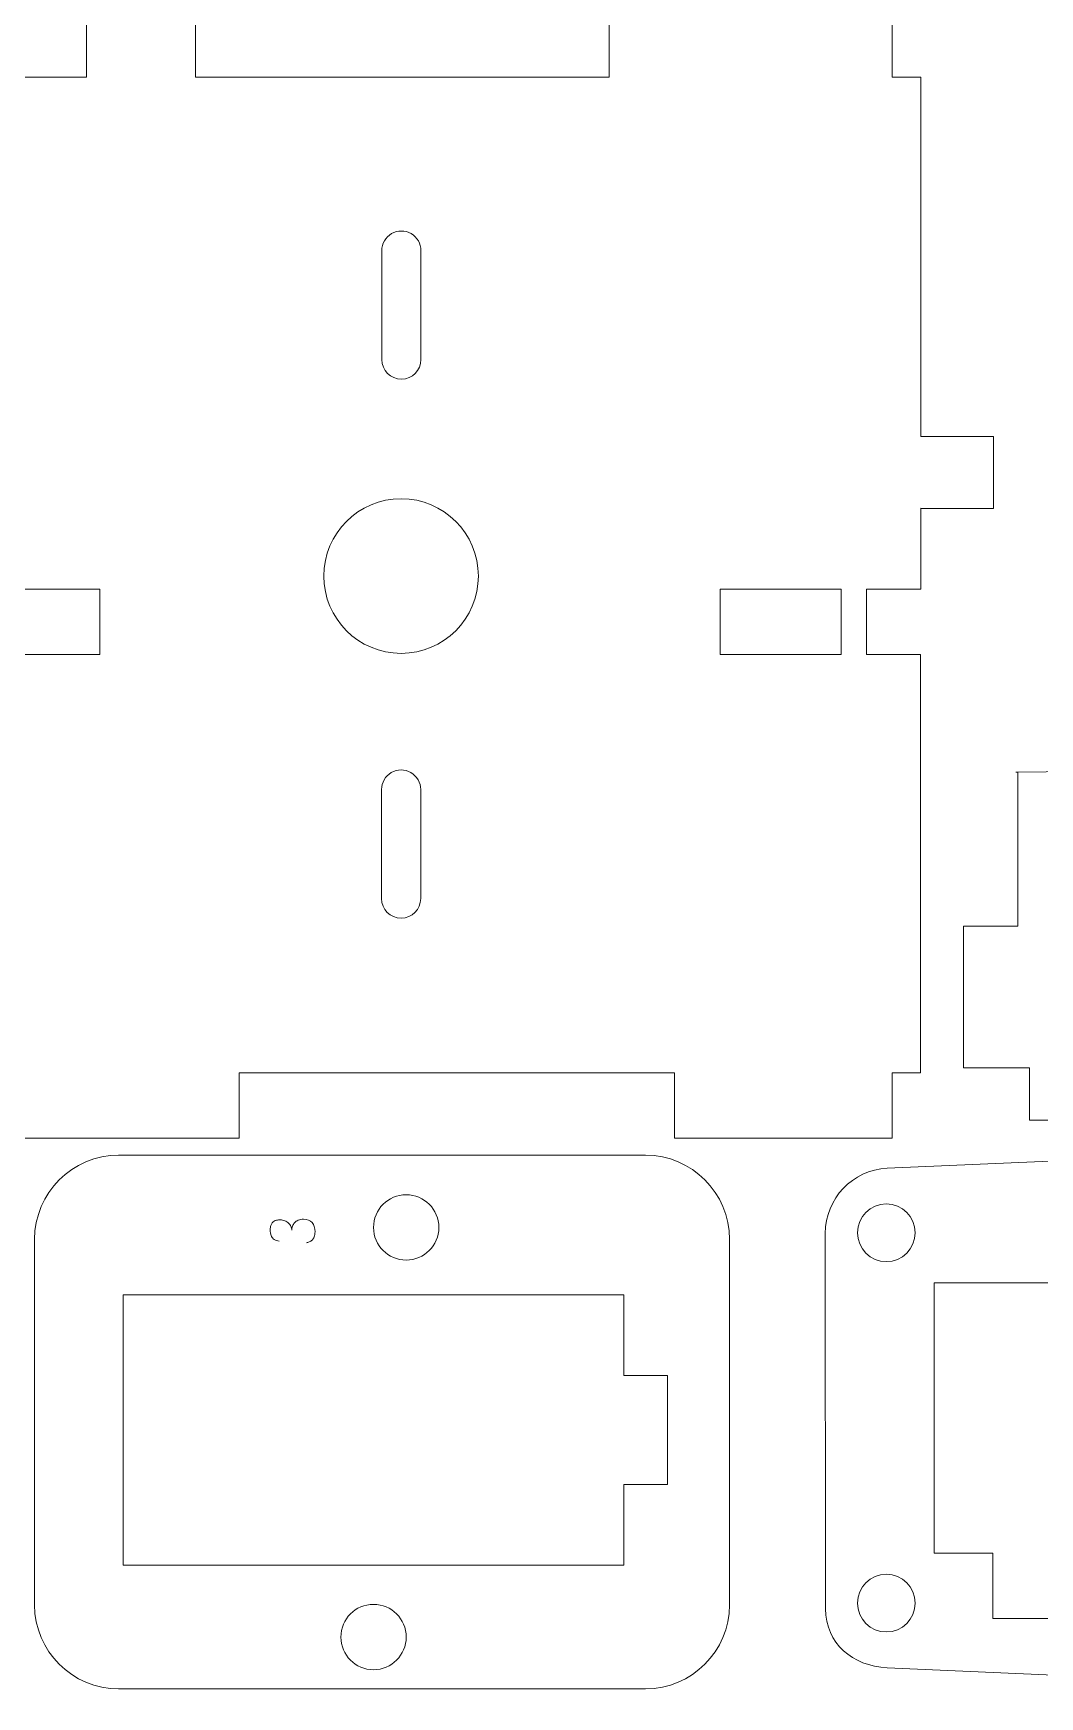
# Model space of a CAD drawing. Header units: centimetres. Extents: x -24 to 24.1, y -20.7 to 0.5.
# Drawn here: x -19.64 to -15.02, y -14.78 to -7.14 of the extents above; entities that cross this region are included whole.
import ezdxf

# ---------------------------------------------------------------- set-up
doc = ezdxf.new("R2010")
doc.units = ezdxf.units.CM
doc.header["$MEASUREMENT"] = 0
doc.layers.add('Layer 1', color=7, linetype='Continuous')

msp = doc.modelspace()

# ---------------------------------------------------------------- linework, layer by layer
at = {"layer": 'Layer 1', "color": 250, "lineweight": 9}
for points, knots in [([(-15.55957, -8.99456), (-15.55957, -8.99456), (-15.56221, -8.99415), (-15.56221, -8.99415), (-15.56221, -8.99415), (-15.56221, -8.99415), (-15.56221, -7.34545), (-15.56221, -7.34545), (-15.56221, -7.34545), (-15.56221, -7.34545), (-15.56477, -7.34544), (-15.56477, -7.34544), (-15.56477, -7.34544), (-15.56477, -7.34544), (-15.69477, -7.34544), (-15.69477, -7.34544), (-15.69477, -7.34544), (-15.69477, -7.34544), (-15.69477, -7.04544), (-15.69477, -7.04544), (-15.69477, -7.04544), (-15.69477, -7.04544), (-16.99477, -7.04544), (-16.99477, -7.04544), (-16.99477, -7.04544), (-16.99477, -7.04544), (-16.99477, -7.34544), (-16.99477, -7.34544), (-16.99477, -7.34544), (-16.99477, -7.34544), (-18.89477, -7.34544), (-18.89477, -7.34544), (-18.89477, -7.34544), (-18.89477, -7.34544), (-18.89477, -7.04544), (-18.89477, -7.04544), (-18.89477, -7.04544), (-18.89477, -7.04544), (-19.39477, -7.04544), (-19.39477, -7.04544), (-19.39477, -7.04544), (-19.39477, -7.04544), (-19.39477, -7.34544), (-19.39477, -7.34544), (-19.39477, -7.34544), (-19.39477, -7.34544), (-19.69477, -7.34544), (-19.69477, -7.34544), (-19.69477, -7.34544), (-19.69477, -7.34544), (-19.69477, -7.04544), (-19.69477, -7.04544), (-19.69477, -7.04544), (-19.69477, -7.04544), (-20.19477, -7.04544), (-20.19477, -7.04544), (-20.19477, -7.04544), (-20.19477, -7.04544), (-20.19477, -7.34544), (-20.19477, -7.34544), (-20.19477, -7.34544), (-20.19477, -7.34544), (-20.32477, -7.34544), (-20.32477, -7.34544), (-20.32477, -7.34544), (-20.32477, -7.34544), (-20.32477, -9.69546), (-20.32477, -9.69545), (-20.32477, -9.69545), (-20.32477, -9.69544), (-19.33472, -9.69545), (-19.33472, -9.69545), (-19.33472, -9.69545), (-19.33472, -9.69545), (-19.33472, -9.99545), (-19.33472, -9.99545), (-19.33472, -9.99545), (-19.33472, -9.99545), (-20.32477, -9.99544), (-20.32477, -9.99545), (-20.32477, -9.99545), (-20.32477, -9.99546), (-20.32477, -11.91544), (-20.32477, -11.91544), (-20.32477, -11.91544), (-20.32477, -11.91544), (-20.19477, -11.91544), (-20.19477, -11.91544), (-20.19477, -11.91544), (-20.19477, -11.91544), (-20.19477, -12.21544), (-20.19477, -12.21544), (-20.19477, -12.21544), (-20.19477, -12.21544), (-18.69477, -12.21544), (-18.69477, -12.21544), (-18.69477, -12.21544), (-18.69477, -12.21544), (-18.69477, -11.91544), (-18.69477, -11.91544), (-18.69477, -11.91544), (-18.69477, -11.91544), (-16.69477, -11.91544), (-16.69477, -11.91544), (-16.69477, -11.91544), (-16.69477, -11.91544), (-16.69477, -12.21544), (-16.69477, -12.21544), (-16.69477, -12.21544), (-16.69477, -12.21544), (-15.69477, -12.21544), (-15.69477, -12.21544), (-15.69477, -12.21544), (-15.69477, -12.21544), (-15.69477, -11.91544), (-15.69477, -11.91544), (-15.69477, -11.91544), (-15.69477, -11.91544), (-15.56477, -11.91544), (-15.56477, -11.91544), (-15.56477, -11.91544), (-15.56477, -11.91544), (-15.56477, -9.99546), (-15.56477, -9.99546), (-15.56477, -9.99546), (-15.56477, -9.99546), (-15.81171, -9.99546), (-15.81171, -9.99546), (-15.81171, -9.99546), (-15.81171, -9.99547), (-15.81171, -9.69547), (-15.81171, -9.69546), (-15.81171, -9.69546), (-15.81171, -9.69546), (-15.56221, -9.69546), (-15.56221, -9.69546), (-15.56221, -9.69546), (-15.56221, -9.69547), (-15.56221, -9.32415), (-15.56221, -9.32415), (-15.56221, -9.32415), (-15.56221, -9.32415), (-15.55957, -9.32456), (-15.55957, -9.32456), (-15.55957, -9.32456), (-15.55957, -9.32456), (-15.22957, -9.32456), (-15.22957, -9.32456), (-15.22957, -9.32456), (-15.22957, -9.32456), (-15.22957, -8.99456), (-15.22957, -8.99456), (-15.22957, -8.99456), (-15.22957, -8.99456), (-15.55957, -8.99456), (-15.55957, -8.99456)], [0, 0, 0, 0, 0.025, 0.025, 0.025, 0.025, 0.05, 0.05, 0.05, 0.05, 0.075, 0.075, 0.075, 0.075, 0.1, 0.1, 0.1, 0.1, 0.125, 0.125, 0.125, 0.125, 0.15, 0.15, 0.15, 0.15, 0.175, 0.175, 0.175, 0.175, 0.2, 0.2, 0.2, 0.2, 0.225, 0.225, 0.225, 0.225, 0.25, 0.25, 0.25, 0.25, 0.275, 0.275, 0.275, 0.275, 0.3, 0.3, 0.3, 0.3, 0.325, 0.325, 0.325, 0.325, 0.35, 0.35, 0.35, 0.35, 0.375, 0.375, 0.375, 0.375, 0.4, 0.4, 0.4, 0.4, 0.425, 0.425, 0.425, 0.425, 0.45, 0.45, 0.45, 0.45, 0.475, 0.475, 0.475, 0.475, 0.5, 0.5, 0.5, 0.5, 0.525, 0.525, 0.525, 0.525, 0.55, 0.55, 0.55, 0.55, 0.575, 0.575, 0.575, 0.575, 0.6, 0.6, 0.6, 0.6, 0.625, 0.625, 0.625, 0.625, 0.65, 0.65, 0.65, 0.65, 0.675, 0.675, 0.675, 0.675, 0.7, 0.7, 0.7, 0.7, 0.725, 0.725, 0.725, 0.725, 0.75, 0.75, 0.75, 0.75, 0.775, 0.775, 0.775, 0.775, 0.8, 0.8, 0.8, 0.8, 0.825, 0.825, 0.825, 0.825, 0.85, 0.85, 0.85, 0.85, 0.875, 0.875, 0.875, 0.875, 0.9, 0.9, 0.9, 0.9, 0.925, 0.925, 0.925, 0.925, 0.95, 0.95, 0.95, 0.95, 1, 1, 1, 1]), ([(-17.85895, -8.64134), (-17.85895, -8.69105), (-17.89924, -8.73135), (-17.94894, -8.73134), (-17.94894, -8.73134), (-17.99865, -8.73134), (-18.03894, -8.69105), (-18.03894, -8.64134), (-18.03894, -8.64134), (-18.03894, -8.64134), (-18.03894, -8.14134), (-18.03894, -8.14134), (-18.03894, -8.14134), (-18.03894, -8.10919), (-18.02179, -8.07948), (-17.99394, -8.0634), (-17.99394, -8.0634), (-17.9661, -8.04733), (-17.93179, -8.04733), (-17.90394, -8.0634), (-17.90394, -8.0634), (-17.8761, -8.07948), (-17.85895, -8.10919), (-17.85895, -8.14134), (-17.85895, -8.14134), (-17.85895, -8.14134), (-17.85895, -8.64134), (-17.85895, -8.64134)], [0, 0, 0, 0, 0.125, 0.125, 0.125, 0.125, 0.25, 0.25, 0.25, 0.25, 0.375, 0.375, 0.375, 0.375, 0.5, 0.5, 0.5, 0.5, 0.625, 0.625, 0.625, 0.625, 0.75, 0.75, 0.75, 0.75, 1, 1, 1, 1]), ([(-9.94656, -11.01283), (-9.94656, -11.01283), (-9.96655, -11.01283), (-9.96655, -11.01283), (-9.96655, -11.01283), (-9.96655, -11.01283), (-10.26655, -11.01283), (-10.26655, -11.01283), (-10.26655, -11.01283), (-10.26655, -11.01283), (-10.26655, -10.32283), (-10.26655, -10.32283), (-10.26655, -10.32283), (-10.36113, -9.24486), (-10.42323, -9.01143), (-10.42407, -9.02035), (-10.42407, -9.02035), (-10.48698, -8.77389), (-10.80152, -8.45286), (-11.17657, -8.47245), (-11.17657, -8.47245), (-11.52427, -8.47245), (-11.81954, -8.69701), (-11.92527, -9.00898), (-11.92527, -9.00898), (-12.04896, -9.32722), (-12.10121, -10.49558), (-15.12655, -10.53606), (-15.12655, -10.53606), (-15.12655, -10.53606), (-15.11656, -10.53606), (-15.11656, -10.53606), (-15.11656, -10.53606), (-15.11656, -10.53606), (-15.11656, -11.24284), (-15.11656, -11.24284), (-15.11656, -11.24284), (-15.11656, -11.24284), (-15.36657, -11.24284), (-15.36656, -11.24284), (-15.36656, -11.24284), (-15.36656, -11.24284), (-15.36656, -11.89283), (-15.36656, -11.89283), (-15.36656, -11.89283), (-15.36657, -11.89283), (-15.06441, -11.89283), (-15.06441, -11.89283), (-15.06441, -11.89283), (-15.06441, -11.89283), (-15.06441, -12.13283), (-15.06441, -12.13282), (-15.06441, -12.13282), (-15.06441, -12.13282), (-14.79441, -12.13282), (-14.79441, -12.13282), (-14.79441, -12.13282), (-14.79441, -12.13282), (-14.79441, -11.89282), (-14.79441, -11.89282), (-14.79441, -11.89282), (-14.79441, -11.89283), (-14.67657, -11.89283), (-14.67657, -11.89283), (-14.67657, -11.89283), (-14.67657, -11.89283), (-14.67657, -12.13283), (-14.67657, -12.13283), (-14.67657, -12.13283), (-14.67657, -12.13283), (-14.11441, -12.13283), (-14.11441, -12.13283), (-14.11441, -12.13283), (-14.11441, -12.13283), (-14.11441, -11.89283), (-14.11441, -11.89283), (-14.11441, -11.89283), (-14.11441, -11.89283), (-13.36784, -11.89283), (-13.36784, -11.89283), (-13.36784, -11.89283), (-13.36784, -11.89283), (-13.36656, -11.89283), (-13.36656, -11.89283), (-13.36656, -11.89283), (-13.36656, -11.89283), (-13.36656, -11.52281), (-13.36656, -11.52281), (-13.36656, -11.52281), (-13.36656, -11.52281), (-11.86656, -11.52281), (-11.86656, -11.52281), (-11.86656, -11.52281), (-11.86656, -11.52281), (-11.86656, -11.89281), (-11.86656, -11.89281), (-11.86656, -11.89281), (-11.86656, -11.89281), (-11.26265, -11.89281), (-11.26265, -11.89281), (-11.26265, -11.89281), (-11.26265, -11.89281), (-11.26265, -12.13283), (-11.26265, -12.13283), (-11.26265, -12.13283), (-11.26265, -12.13283), (-10.36262, -12.13283), (-10.36262, -12.13283), (-10.36262, -12.13283), (-10.36262, -12.13283), (-10.36262, -11.89283), (-10.36262, -11.89283), (-10.36262, -11.89283), (-10.36262, -11.89283), (-9.94656, -11.89283), (-9.94656, -11.89283), (-9.94656, -11.89283), (-9.94656, -11.89283), (-9.94656, -11.01283), (-9.94656, -11.01283)], [0, 0, 0, 0, 0.03225806, 0.03225806, 0.03225806, 0.03225806, 0.06451613, 0.06451613, 0.06451613, 0.06451613, 0.09677419, 0.09677419, 0.09677419, 0.09677419, 0.12903226, 0.12903226, 0.12903226, 0.12903226, 0.16129032, 0.16129032, 0.16129032, 0.16129032, 0.19354839, 0.19354839, 0.19354839, 0.19354839, 0.22580645, 0.22580645, 0.22580645, 0.22580645, 0.25806452, 0.25806452, 0.25806452, 0.25806452, 0.29032258, 0.29032258, 0.29032258, 0.29032258, 0.32258065, 0.32258065, 0.32258065, 0.32258065, 0.35483871, 0.35483871, 0.35483871, 0.35483871, 0.38709677, 0.38709677, 0.38709677, 0.38709677, 0.41935484, 0.41935484, 0.41935484, 0.41935484, 0.4516129, 0.4516129, 0.4516129, 0.4516129, 0.48387097, 0.48387097, 0.48387097, 0.48387097, 0.51612903, 0.51612903, 0.51612903, 0.51612903, 0.5483871, 0.5483871, 0.5483871, 0.5483871, 0.58064516, 0.58064516, 0.58064516, 0.58064516, 0.61290323, 0.61290323, 0.61290323, 0.61290323, 0.64516129, 0.64516129, 0.64516129, 0.64516129, 0.67741935, 0.67741935, 0.67741935, 0.67741935, 0.70967742, 0.70967742, 0.70967742, 0.70967742, 0.74193548, 0.74193548, 0.74193548, 0.74193548, 0.77419355, 0.77419355, 0.77419355, 0.77419355, 0.80645161, 0.80645161, 0.80645161, 0.80645161, 0.83870968, 0.83870968, 0.83870968, 0.83870968, 0.87096774, 0.87096774, 0.87096774, 0.87096774, 0.90322581, 0.90322581, 0.90322581, 0.90322581, 0.93548387, 0.93548387, 0.93548387, 0.93548387, 1, 1, 1, 1]), ([(-17.95029, -9.99007), (-17.75423, -9.99007), (-17.59529, -9.83113), (-17.59529, -9.63508), (-17.59529, -9.63508), (-17.59528, -9.43902), (-17.75423, -9.28008), (-17.95028, -9.28008), (-17.95028, -9.28008), (-18.14634, -9.28007), (-18.30527, -9.43902), (-18.30527, -9.63507), (-18.30527, -9.63507), (-18.30527, -9.83113), (-18.14634, -9.99007), (-17.95029, -9.99007)], [0, 0, 0, 0, 0.2, 0.2, 0.2, 0.2, 0.4, 0.4, 0.4, 0.4, 0.6, 0.6, 0.6, 0.6, 1, 1, 1, 1]), ([(-15.92955, -9.69546), (-15.92955, -9.69547), (-15.92955, -9.99547), (-15.92955, -9.99547), (-15.92955, -9.99547), (-15.92955, -9.99547), (-16.48478, -9.99547), (-16.48478, -9.99546), (-16.48478, -9.99546), (-16.48478, -9.99546), (-16.48478, -9.69546), (-16.48478, -9.69546), (-16.48478, -9.69546), (-16.48478, -9.69546), (-15.92955, -9.69546), (-15.92955, -9.69546)], [0, 0, 0, 0, 0.2, 0.2, 0.2, 0.2, 0.4, 0.4, 0.4, 0.4, 0.6, 0.6, 0.6, 0.6, 1, 1, 1, 1]), ([(-17.86028, -11.11507), (-17.86028, -11.16478), (-17.90057, -11.20508), (-17.95028, -11.20507), (-17.95028, -11.20507), (-17.99998, -11.20507), (-18.04028, -11.16478), (-18.04028, -11.11507), (-18.04028, -11.11507), (-18.04028, -11.11507), (-18.04028, -10.61507), (-18.04028, -10.61507), (-18.04028, -10.61507), (-18.04028, -10.58292), (-18.02312, -10.55321), (-17.99528, -10.53713), (-17.99528, -10.53713), (-17.96743, -10.52106), (-17.93312, -10.52106), (-17.90528, -10.53713), (-17.90528, -10.53713), (-17.87743, -10.55321), (-17.86028, -10.58292), (-17.86028, -10.61507), (-17.86028, -10.61507), (-17.86028, -10.61507), (-17.86028, -11.11507), (-17.86028, -11.11507)], [0, 0, 0, 0, 0.125, 0.125, 0.125, 0.125, 0.25, 0.25, 0.25, 0.25, 0.375, 0.375, 0.375, 0.375, 0.5, 0.5, 0.5, 0.5, 0.625, 0.625, 0.625, 0.625, 0.75, 0.75, 0.75, 0.75, 1, 1, 1, 1]), ([(-14.49998, -14.69941), (-14.49997, -14.69941), (-14.4877, -14.77906), (-14.35161, -14.77906), (-14.35161, -14.77906), (-14.24022, -14.77906), (-14.21762, -14.69941), (-14.23454, -14.69941), (-14.23454, -14.69941), (-14.23454, -14.69941), (-11.23161, -14.69941), (-11.23161, -14.69941), (-11.23161, -14.69941), (-11.15205, -14.69941), (-11.07575, -14.66781), (-11.01949, -14.61155), (-11.01949, -14.61155), (-10.96323, -14.55529), (-10.93161, -14.47898), (-10.93161, -14.39941), (-10.93161, -14.39941), (-10.93161, -14.39941), (-10.93161, -12.59942), (-10.93161, -12.59942), (-10.93161, -12.59942), (-10.93161, -12.51986), (-10.96323, -12.44355), (-11.01949, -12.38729), (-11.01949, -12.38729), (-11.07575, -12.33103), (-11.15205, -12.29942), (-11.23161, -12.29942), (-11.23161, -12.29942), (-11.23161, -12.29942), (-13.34829, -12.29942), (-14.15958, -12.29942), (-14.15958, -12.29942), (-14.22434, -12.29942), (-14.16631, -12.24903), (-14.35161, -12.24903), (-14.35161, -12.24903), (-14.46282, -12.24903), (-14.47088, -12.29942), (-14.47088, -12.29942), (-14.47088, -12.29942), (-14.47088, -12.29942), (-15.71732, -12.35266), (-15.71732, -12.35266), (-15.71732, -12.35266), (-15.87668, -12.36101), (-16.00161, -12.49266), (-16.00161, -12.65224), (-16.00161, -12.65224), (-16.00161, -12.65224), (-16.0002, -14.37583), (-16.0002, -14.37583), (-16.0002, -14.37583), (-16.0002, -14.53541), (-15.87668, -14.63783), (-15.71732, -14.64618), (-15.71732, -14.64618), (-15.71732, -14.64618), (-14.49998, -14.69941), (-14.49998, -14.69941)], [0, 0, 0, 0, 0.05882353, 0.05882353, 0.05882353, 0.05882353, 0.11764706, 0.11764706, 0.11764706, 0.11764706, 0.17647059, 0.17647059, 0.17647059, 0.17647059, 0.23529412, 0.23529412, 0.23529412, 0.23529412, 0.29411765, 0.29411765, 0.29411765, 0.29411765, 0.35294118, 0.35294118, 0.35294118, 0.35294118, 0.41176471, 0.41176471, 0.41176471, 0.41176471, 0.47058824, 0.47058824, 0.47058824, 0.47058824, 0.52941176, 0.52941176, 0.52941176, 0.52941176, 0.58823529, 0.58823529, 0.58823529, 0.58823529, 0.64705882, 0.64705882, 0.64705882, 0.64705882, 0.70588235, 0.70588235, 0.70588235, 0.70588235, 0.76470588, 0.76470588, 0.76470588, 0.76470588, 0.82352941, 0.82352941, 0.82352941, 0.82352941, 0.88235294, 0.88235294, 0.88235294, 0.88235294, 1, 1, 1, 1]), ([(-16.82764, -12.29327), (-16.82764, -12.29327), (-19.24777, -12.29327), (-19.24777, -12.29327), (-19.24777, -12.29327), (-19.46022, -12.29327), (-19.63404, -12.46709), (-19.63404, -12.67954), (-19.63404, -12.67954), (-19.63404, -12.67954), (-19.63404, -14.357), (-19.63404, -14.357), (-19.63404, -14.357), (-19.63404, -14.56945), (-19.46022, -14.74327), (-19.24777, -14.74327), (-19.24777, -14.74327), (-19.24777, -14.74327), (-16.82764, -14.74327), (-16.82764, -14.74327), (-16.82764, -14.74327), (-16.61519, -14.74327), (-16.44138, -14.56945), (-16.44138, -14.357), (-16.44138, -14.357), (-16.44138, -14.357), (-16.44138, -12.67954), (-16.44138, -12.67954), (-16.44138, -12.67954), (-16.44138, -12.46709), (-16.61519, -12.29327), (-16.82764, -12.29327)], [0, 0, 0, 0, 0.11111111, 0.11111111, 0.11111111, 0.11111111, 0.22222222, 0.22222222, 0.22222222, 0.22222222, 0.33333333, 0.33333333, 0.33333333, 0.33333333, 0.44444444, 0.44444444, 0.44444444, 0.44444444, 0.55555556, 0.55555556, 0.55555556, 0.55555556, 0.66666667, 0.66666667, 0.66666667, 0.66666667, 0.77777778, 0.77777778, 0.77777778, 0.77777778, 1, 1, 1, 1]), ([(-17.77696, -12.62499), (-17.77696, -12.70784), (-17.84411, -12.77499), (-17.92695, -12.77499), (-17.92695, -12.77499), (-18.0098, -12.775), (-18.07694, -12.70784), (-18.07694, -12.625), (-18.07694, -12.625), (-18.07696, -12.54215), (-18.0098, -12.475), (-17.92696, -12.47499), (-17.92696, -12.47499), (-17.84411, -12.47499), (-17.77696, -12.54215), (-17.77696, -12.62499)], [0, 0, 0, 0, 0.2, 0.2, 0.2, 0.2, 0.4, 0.4, 0.4, 0.4, 0.6, 0.6, 0.6, 0.6, 1, 1, 1, 1]), ([(-15.85412, -12.64942), (-15.85412, -12.7226), (-15.79479, -12.78193), (-15.72163, -12.78193), (-15.72163, -12.78193), (-15.64844, -12.78193), (-15.58912, -12.7226), (-15.58912, -12.64943), (-15.58912, -12.64943), (-15.58912, -12.57625), (-15.64844, -12.51693), (-15.72161, -12.51693), (-15.72161, -12.51693), (-15.79479, -12.51693), (-15.85412, -12.57625), (-15.85412, -12.64942)], [0, 0, 0, 0, 0.2, 0.2, 0.2, 0.2, 0.4, 0.4, 0.4, 0.4, 0.6, 0.6, 0.6, 0.6, 1, 1, 1, 1]), ([(-18.38552, -12.69529), (-18.3812, -12.69473), (-18.37673, -12.69346), (-18.37212, -12.69148), (-18.37212, -12.69148), (-18.36751, -12.68951), (-18.36323, -12.68664), (-18.35927, -12.68287), (-18.35927, -12.68287), (-18.35533, -12.67911), (-18.35208, -12.67417), (-18.34954, -12.66806), (-18.34954, -12.66806), (-18.347, -12.66194), (-18.34573, -12.65437), (-18.34573, -12.64534), (-18.34573, -12.64534), (-18.34592, -12.62728), (-18.35029, -12.61307), (-18.35885, -12.60272), (-18.35885, -12.60272), (-18.36741, -12.59238), (-18.38072, -12.5872), (-18.39878, -12.5872), (-18.39878, -12.5872), (-18.40782, -12.5872), (-18.41572, -12.58866), (-18.42248, -12.59158), (-18.42248, -12.59158), (-18.42927, -12.59449), (-18.43486, -12.59835), (-18.43929, -12.60315), (-18.43929, -12.60315), (-18.44371, -12.60794), (-18.44705, -12.61331), (-18.4493, -12.61923), (-18.4493, -12.61923), (-18.45156, -12.62516), (-18.45269, -12.63113), (-18.45269, -12.63715), (-18.45269, -12.63715), (-18.4525, -12.63113), (-18.45373, -12.62535), (-18.45636, -12.6198), (-18.45636, -12.6198), (-18.45898, -12.61425), (-18.46271, -12.60931), (-18.46751, -12.60498), (-18.46751, -12.60498), (-18.47231, -12.60065), (-18.47794, -12.59717), (-18.48444, -12.59454), (-18.48444, -12.59454), (-18.49093, -12.5919), (-18.49793, -12.59059), (-18.50547, -12.59059), (-18.50547, -12.59059), (-18.50754, -12.59059), (-18.51017, -12.59063), (-18.51337, -12.59073), (-18.51337, -12.59073), (-18.51657, -12.59082), (-18.51986, -12.59129), (-18.52325, -12.59214), (-18.52325, -12.59214), (-18.52663, -12.59299), (-18.53002, -12.5943), (-18.5334, -12.59609), (-18.5334, -12.59609), (-18.53678, -12.59788), (-18.53985, -12.60042), (-18.54258, -12.60371), (-18.54258, -12.60371), (-18.54531, -12.607), (-18.54747, -12.61124), (-18.54907, -12.61641), (-18.54907, -12.61641), (-18.55067, -12.62158), (-18.55147, -12.62784), (-18.55147, -12.63518), (-18.55147, -12.63518), (-18.55147, -12.64647), (-18.5501, -12.65545), (-18.54738, -12.66213), (-18.54738, -12.66213), (-18.54465, -12.66881), (-18.54126, -12.67398), (-18.53722, -12.67765), (-18.53722, -12.67765), (-18.53317, -12.68132), (-18.52875, -12.68386), (-18.52395, -12.68527), (-18.52395, -12.68527), (-18.51914, -12.68668), (-18.51459, -12.68767), (-18.51026, -12.68824), (-18.51026, -12.68824), (-18.51459, -12.68767), (-18.51914, -12.68668), (-18.52395, -12.68527), (-18.52395, -12.68527), (-18.52875, -12.68386), (-18.53317, -12.68132), (-18.53722, -12.67765), (-18.53722, -12.67765), (-18.54126, -12.67398), (-18.54465, -12.66881), (-18.54738, -12.66213), (-18.54738, -12.66213), (-18.5501, -12.65545), (-18.55147, -12.64647), (-18.55147, -12.63518), (-18.55147, -12.63518), (-18.55147, -12.62784), (-18.55067, -12.62158), (-18.54907, -12.61641), (-18.54907, -12.61641), (-18.54747, -12.61124), (-18.54531, -12.607), (-18.54258, -12.60371), (-18.54258, -12.60371), (-18.53985, -12.60042), (-18.53678, -12.59788), (-18.5334, -12.59609), (-18.5334, -12.59609), (-18.53002, -12.5943), (-18.52663, -12.59299), (-18.52325, -12.59214), (-18.52325, -12.59214), (-18.51986, -12.59129), (-18.5166, -12.59082), (-18.51351, -12.59073), (-18.51351, -12.59073), (-18.51041, -12.59063), (-18.50772, -12.59059), (-18.50547, -12.59059), (-18.50547, -12.59059), (-18.49793, -12.59059), (-18.49093, -12.5919), (-18.48444, -12.59454), (-18.48444, -12.59454), (-18.47794, -12.59717), (-18.47231, -12.60065), (-18.46751, -12.60498), (-18.46751, -12.60498), (-18.46271, -12.60931), (-18.45898, -12.61425), (-18.45636, -12.6198), (-18.45636, -12.6198), (-18.45373, -12.62535), (-18.4525, -12.63113), (-18.45269, -12.63715), (-18.45269, -12.63715), (-18.45269, -12.63113), (-18.45156, -12.62516), (-18.4493, -12.61923), (-18.4493, -12.61923), (-18.44705, -12.61331), (-18.44371, -12.60794), (-18.43929, -12.60315), (-18.43929, -12.60315), (-18.43486, -12.59835), (-18.42927, -12.59449), (-18.42248, -12.59158), (-18.42248, -12.59158), (-18.41572, -12.58866), (-18.40782, -12.5872), (-18.39878, -12.5872), (-18.39878, -12.5872), (-18.38072, -12.5872), (-18.36741, -12.59238), (-18.35885, -12.60272), (-18.35885, -12.60272), (-18.35029, -12.61307), (-18.34592, -12.62728), (-18.34573, -12.64534), (-18.34573, -12.64534), (-18.34573, -12.65437), (-18.347, -12.66194), (-18.34954, -12.66806), (-18.34954, -12.66806), (-18.35208, -12.67417), (-18.35533, -12.67911), (-18.35927, -12.68287), (-18.35927, -12.68287), (-18.36323, -12.68664), (-18.36751, -12.68951), (-18.37212, -12.69148), (-18.37212, -12.69148), (-18.37673, -12.69346), (-18.3812, -12.69473), (-18.38552, -12.69529)], [0, 0, 0, 0, 0.02040816, 0.02040816, 0.02040816, 0.02040816, 0.04081633, 0.04081633, 0.04081633, 0.04081633, 0.06122449, 0.06122449, 0.06122449, 0.06122449, 0.08163265, 0.08163265, 0.08163265, 0.08163265, 0.10204082, 0.10204082, 0.10204082, 0.10204082, 0.12244898, 0.12244898, 0.12244898, 0.12244898, 0.14285714, 0.14285714, 0.14285714, 0.14285714, 0.16326531, 0.16326531, 0.16326531, 0.16326531, 0.18367347, 0.18367347, 0.18367347, 0.18367347, 0.20408163, 0.20408163, 0.20408163, 0.20408163, 0.2244898, 0.2244898, 0.2244898, 0.2244898, 0.24489796, 0.24489796, 0.24489796, 0.24489796, 0.26530612, 0.26530612, 0.26530612, 0.26530612, 0.28571429, 0.28571429, 0.28571429, 0.28571429, 0.30612245, 0.30612245, 0.30612245, 0.30612245, 0.32653061, 0.32653061, 0.32653061, 0.32653061, 0.34693878, 0.34693878, 0.34693878, 0.34693878, 0.36734694, 0.36734694, 0.36734694, 0.36734694, 0.3877551, 0.3877551, 0.3877551, 0.3877551, 0.40816327, 0.40816327, 0.40816327, 0.40816327, 0.42857143, 0.42857143, 0.42857143, 0.42857143, 0.44897959, 0.44897959, 0.44897959, 0.44897959, 0.46938776, 0.46938776, 0.46938776, 0.46938776, 0.48979592, 0.48979592, 0.48979592, 0.48979592, 0.51020408, 0.51020408, 0.51020408, 0.51020408, 0.53061224, 0.53061224, 0.53061224, 0.53061224, 0.55102041, 0.55102041, 0.55102041, 0.55102041, 0.57142857, 0.57142857, 0.57142857, 0.57142857, 0.59183673, 0.59183673, 0.59183673, 0.59183673, 0.6122449, 0.6122449, 0.6122449, 0.6122449, 0.63265306, 0.63265306, 0.63265306, 0.63265306, 0.65306122, 0.65306122, 0.65306122, 0.65306122, 0.67346939, 0.67346939, 0.67346939, 0.67346939, 0.69387755, 0.69387755, 0.69387755, 0.69387755, 0.71428571, 0.71428571, 0.71428571, 0.71428571, 0.73469388, 0.73469388, 0.73469388, 0.73469388, 0.75510204, 0.75510204, 0.75510204, 0.75510204, 0.7755102, 0.7755102, 0.7755102, 0.7755102, 0.79591837, 0.79591837, 0.79591837, 0.79591837, 0.81632653, 0.81632653, 0.81632653, 0.81632653, 0.83673469, 0.83673469, 0.83673469, 0.83673469, 0.85714286, 0.85714286, 0.85714286, 0.85714286, 0.87755102, 0.87755102, 0.87755102, 0.87755102, 0.89795918, 0.89795918, 0.89795918, 0.89795918, 0.91836735, 0.91836735, 0.91836735, 0.91836735, 0.93877551, 0.93877551, 0.93877551, 0.93877551, 0.95918367, 0.95918367, 0.95918367, 0.95918367, 1, 1, 1, 1]), ([(-13.47661, -14.11941), (-13.47661, -14.11941), (-13.48161, -14.11941), (-13.48161, -14.11941), (-13.48161, -14.11941), (-13.48161, -14.11941), (-13.48161, -14.41941), (-13.48161, -14.41941), (-13.48161, -14.41941), (-13.48161, -14.41941), (-15.23161, -14.41941), (-15.23161, -14.41941), (-15.23161, -14.41941), (-15.23161, -14.41941), (-15.23161, -14.11941), (-15.23161, -14.11941), (-15.23161, -14.11941), (-15.23161, -14.11941), (-15.50161, -14.11941), (-15.50161, -14.11941), (-15.50161, -14.11941), (-15.50161, -14.11941), (-15.50161, -12.87942), (-15.50161, -12.87942), (-15.50161, -12.87942), (-15.50161, -12.87942), (-14.95161, -12.87942), (-14.95161, -12.87942), (-14.95161, -12.87942), (-14.95161, -12.87942), (-14.95161, -12.57942), (-14.95161, -12.57942), (-14.95161, -12.57942), (-14.95161, -12.57942), (-13.7516, -12.57942), (-13.7516, -12.57942), (-13.7516, -12.57942), (-13.7516, -12.57942), (-13.7516, -12.87942), (-13.7516, -12.87942), (-13.7516, -12.87942), (-13.7516, -12.87942), (-13.20161, -12.87942), (-13.20161, -12.87942), (-13.20161, -12.87942), (-13.20161, -12.87942), (-13.20161, -14.11941), (-13.20161, -14.11941), (-13.20161, -14.11941), (-13.20161, -14.11941), (-13.47661, -14.11941), (-13.47661, -14.11941)], [0, 0, 0, 0, 0.07142857, 0.07142857, 0.07142857, 0.07142857, 0.14285714, 0.14285714, 0.14285714, 0.14285714, 0.21428571, 0.21428571, 0.21428571, 0.21428571, 0.28571429, 0.28571429, 0.28571429, 0.28571429, 0.35714286, 0.35714286, 0.35714286, 0.35714286, 0.42857143, 0.42857143, 0.42857143, 0.42857143, 0.5, 0.5, 0.5, 0.5, 0.57142857, 0.57142857, 0.57142857, 0.57142857, 0.64285714, 0.64285714, 0.64285714, 0.64285714, 0.71428571, 0.71428571, 0.71428571, 0.71428571, 0.78571429, 0.78571429, 0.78571429, 0.78571429, 0.85714286, 0.85714286, 0.85714286, 0.85714286, 1, 1, 1, 1]), ([(-16.92697, -12.93498), (-16.92697, -12.93498), (-19.22697, -12.93498), (-19.22697, -12.93498), (-19.22697, -12.93498), (-19.22697, -12.93498), (-19.22697, -14.17498), (-19.22697, -14.17498), (-19.22697, -14.17498), (-19.22697, -14.17498), (-16.92697, -14.17498), (-16.92697, -14.17498), (-16.92697, -14.17498), (-16.92697, -14.17498), (-16.92697, -13.80499), (-16.92697, -13.80499), (-16.92697, -13.80499), (-16.92697, -13.80499), (-16.72695, -13.80499), (-16.72695, -13.80499), (-16.72695, -13.80499), (-16.72695, -13.80499), (-16.72695, -13.30499), (-16.72695, -13.30499), (-16.72695, -13.30499), (-16.72695, -13.30499), (-16.92697, -13.30499), (-16.92697, -13.30499), (-16.92697, -13.30499), (-16.92697, -13.30499), (-16.92697, -12.93498), (-16.92697, -12.93498)], [0, 0, 0, 0, 0.11111111, 0.11111111, 0.11111111, 0.11111111, 0.22222222, 0.22222222, 0.22222222, 0.22222222, 0.33333333, 0.33333333, 0.33333333, 0.33333333, 0.44444444, 0.44444444, 0.44444444, 0.44444444, 0.55555556, 0.55555556, 0.55555556, 0.55555556, 0.66666667, 0.66666667, 0.66666667, 0.66666667, 0.77777778, 0.77777778, 0.77777778, 0.77777778, 1, 1, 1, 1]), ([(-15.85412, -14.34941), (-15.85412, -14.42259), (-15.79479, -14.48192), (-15.72163, -14.48192), (-15.72163, -14.48192), (-15.64844, -14.48192), (-15.58912, -14.42259), (-15.58912, -14.34942), (-15.58912, -14.34942), (-15.58912, -14.27624), (-15.64844, -14.21692), (-15.72161, -14.21692), (-15.72161, -14.21692), (-15.79479, -14.21692), (-15.85412, -14.27624), (-15.85412, -14.34941)], [0, 0, 0, 0, 0.2, 0.2, 0.2, 0.2, 0.4, 0.4, 0.4, 0.4, 0.6, 0.6, 0.6, 0.6, 1, 1, 1, 1]), ([(-17.92697, -14.50498), (-17.92697, -14.58784), (-17.99412, -14.65499), (-18.07696, -14.65499), (-18.07696, -14.65499), (-18.15981, -14.65499), (-18.22695, -14.58784), (-18.22695, -14.505), (-18.22695, -14.505), (-18.22697, -14.42215), (-18.15981, -14.355), (-18.07697, -14.35499), (-18.07697, -14.35499), (-17.99412, -14.35499), (-17.92697, -14.42215), (-17.92697, -14.50498)], [0, 0, 0, 0, 0.2, 0.2, 0.2, 0.2, 0.4, 0.4, 0.4, 0.4, 0.6, 0.6, 0.6, 0.6, 1, 1, 1, 1])]:
    msp.add_open_spline(points, degree=3, knots=knots, dxfattribs=at)

doc.saveas('drawing.dxf')
